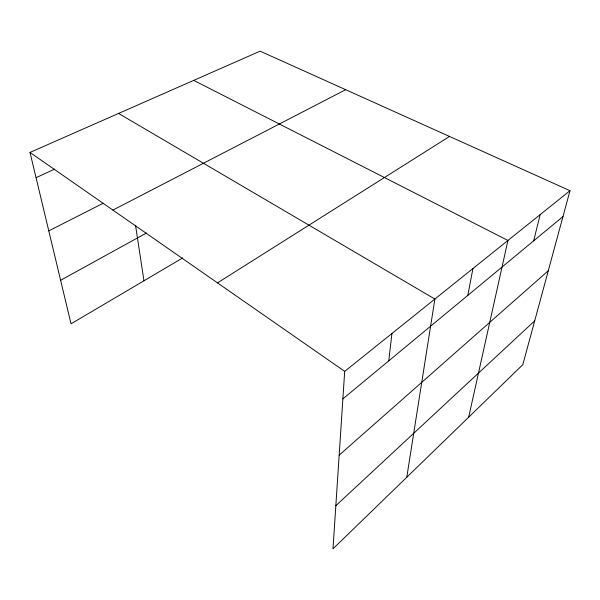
<?xml version="1.0" encoding="UTF-8"?>
<svg xmlns="http://www.w3.org/2000/svg" width="600" height="600" viewBox="0 0 600 600"><rect width="100%" height="100%" fill="white"/><g stroke="black" fill="none" stroke-linecap="round" stroke-linejoin="round"><path stroke-width="0.9" d="M570 190.695L344.692 371.377L332.993 548.835L522.81 364.688L570 190.695L260.108 51.165L30 152.415L71.04 323.82L182.692 257.925M388.77 360.862L391.942 333.487M406.778 477.255L434.88 299.055L118.56 113.445M467.783 295.418L472.957 268.515M468.675 417.21L507.938 240.465L193.718 80.377M533.67 240.855L540.18 214.605M335.835 505.71L534.697 320.835M339.165 455.168L548.287 270.757M342.877 398.873L562.98 216.57M217.507 282.877L449.535 136.455M60.623 280.298L146.377 233.032M112.898 210.097L345.675 89.692M48.78 230.865L103.073 203.303M36.053 177.69L54.562 169.148M30 152.415L344.692 371.377M135.532 225.233L143.962 280.785"/></g></svg>
